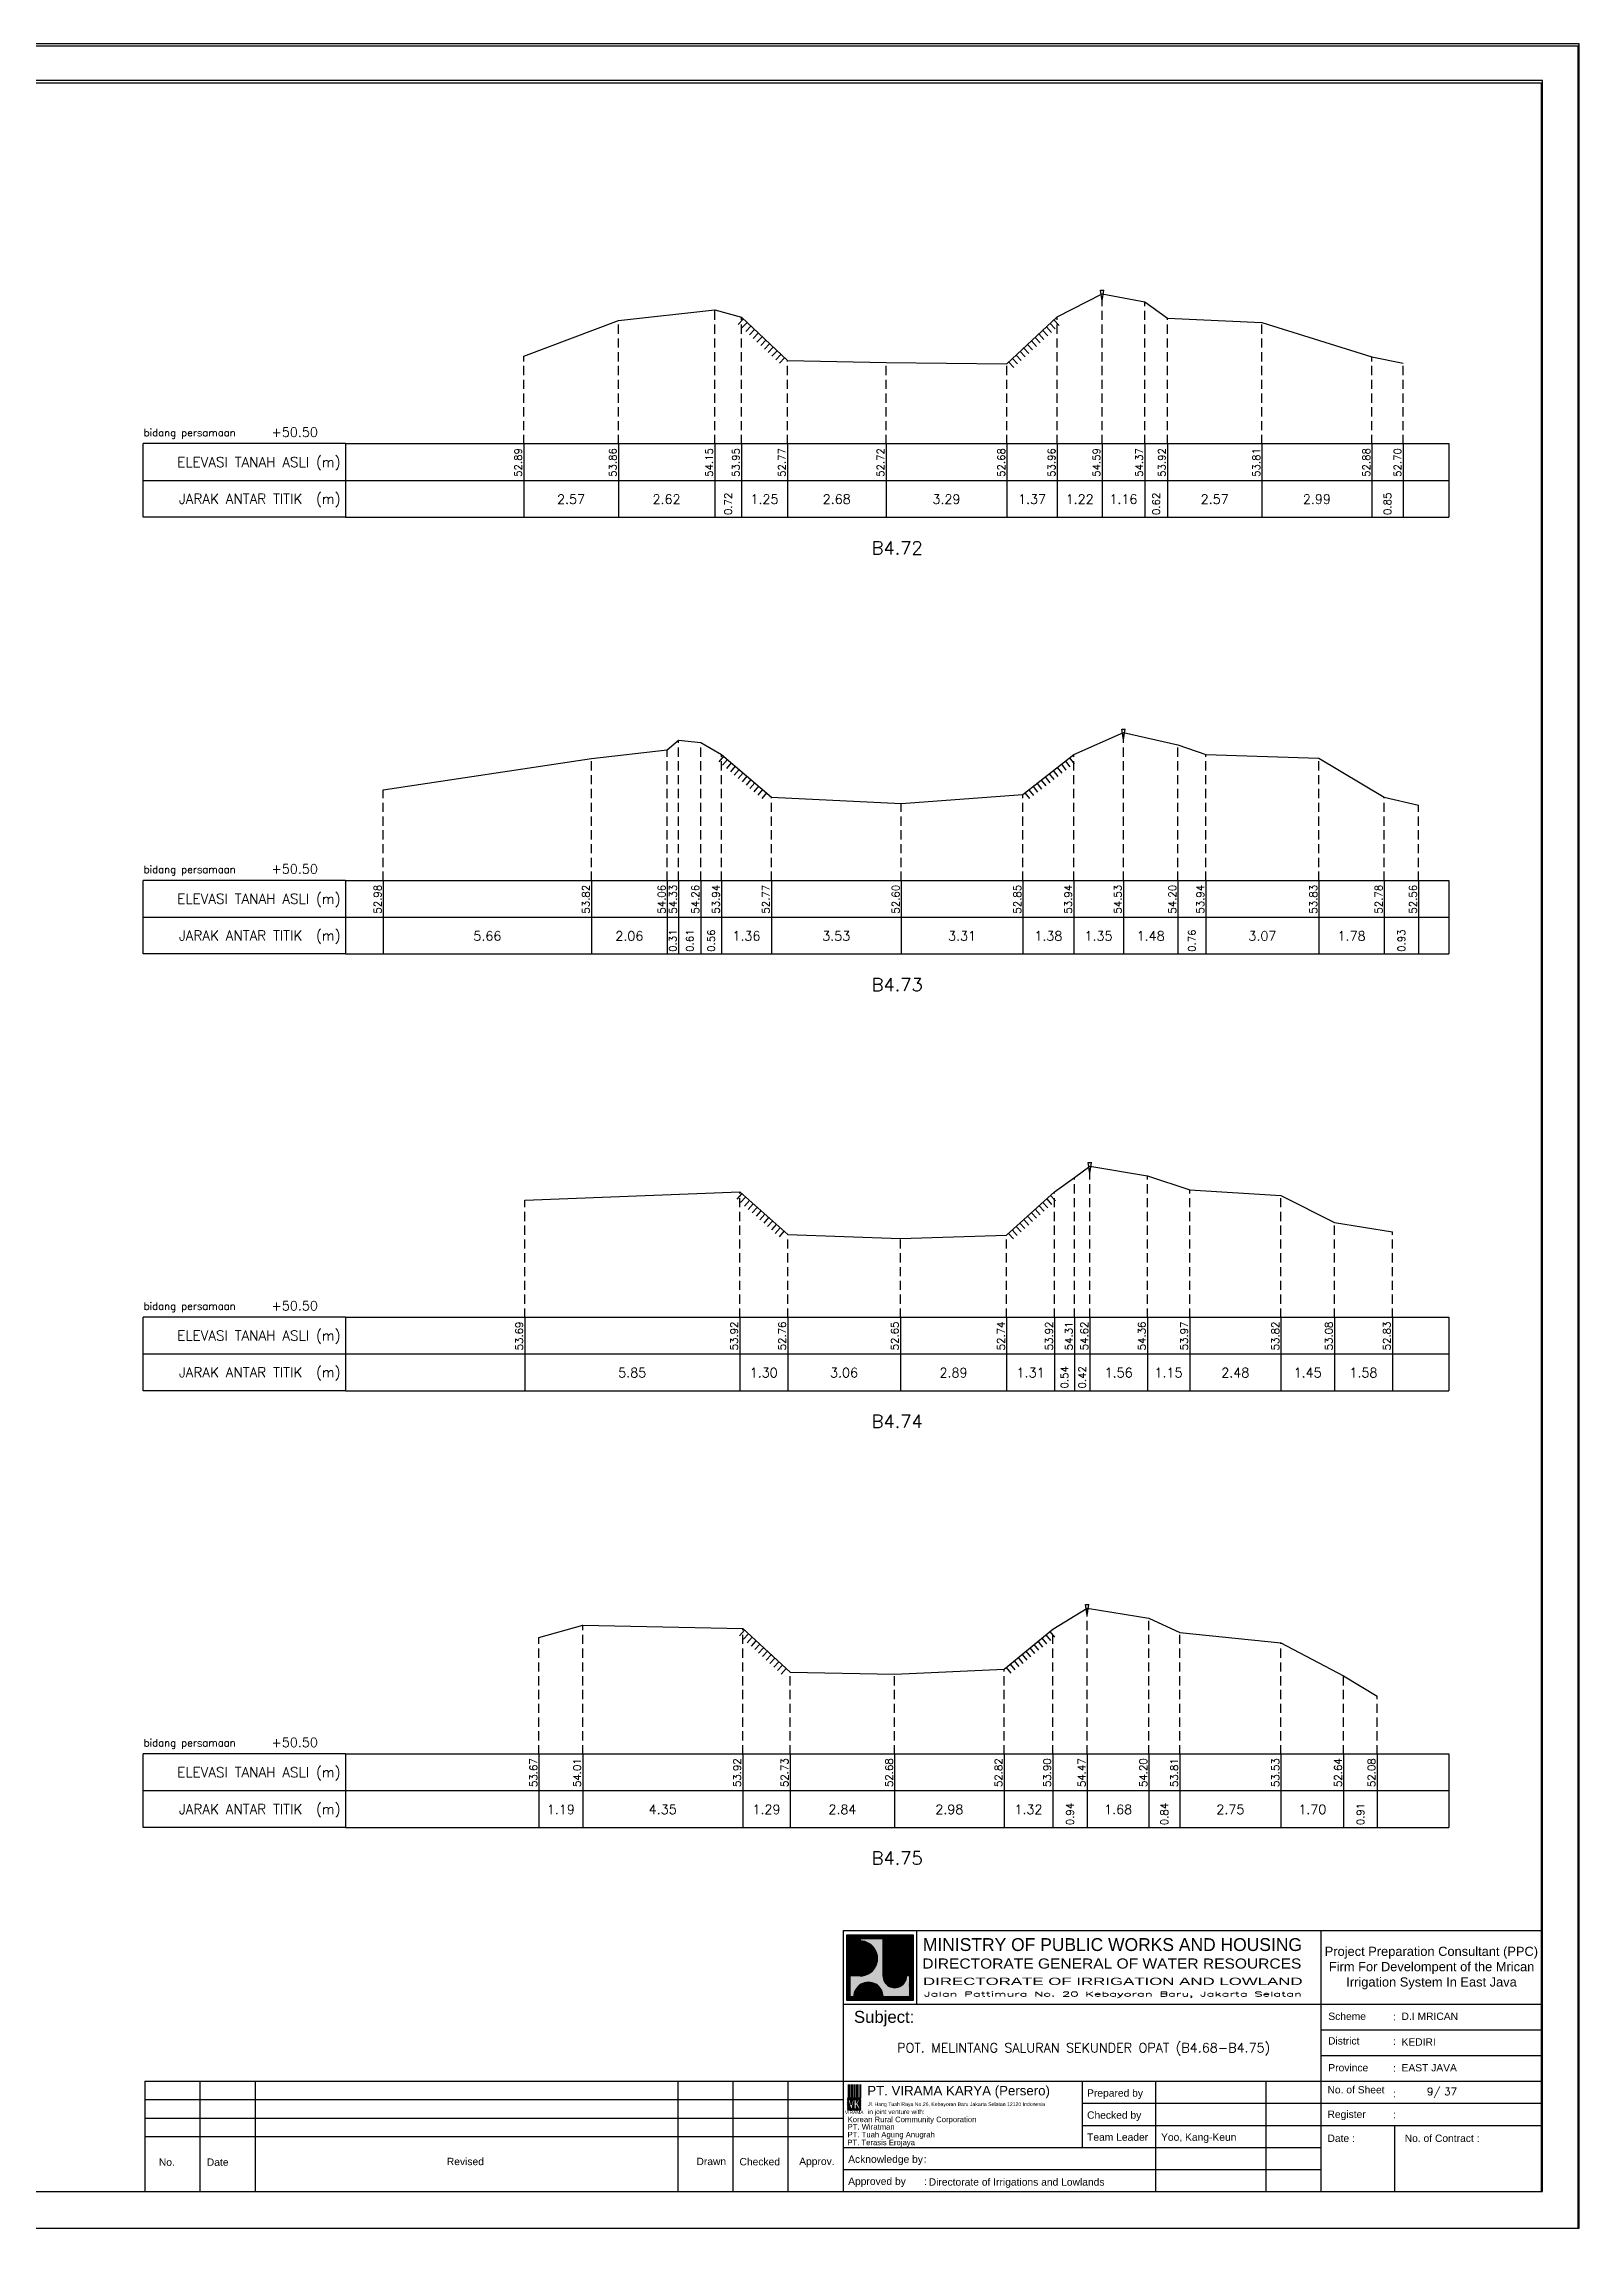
# Model space of a CAD drawing. Header units: inches. Extents: x -11 to 3175, y -842 to -783.
# Drawn here: x 725.3 to 767.1, y -842 to -782.6 of the extents above; entities that cross this region are included whole.
import ezdxf
from ezdxf.enums import TextEntityAlignment as Align

# ---------------------------------------------------------------- set-up
doc = ezdxf.new("R2010")
doc.units = ezdxf.units.IN
doc.header["$MEASUREMENT"] = 0
doc.linetypes.add('DASHED2', pattern=[0.375, 0.25, -0.125])
doc.layers.add('KOP', color=7, linetype='Continuous')
doc.layers.add('pelengkap', color=7, linetype='Continuous')
doc.styles.add('ARIAL', font='arial.ttf')
doc.styles.add('battang01', font='arial.ttf')
doc.styles.add('L100', font='simplex.shx', dxfattribs={"height": 0.254})
doc.styles.add('L140', font='simplex.shx', dxfattribs={"height": 0.356})
doc.styles.add('L80', font='simplex.shx', dxfattribs={"height": 0.203})
doc.styles.add('ROMANS-N', font='ROMANS.SHX', dxfattribs={"width": 0.8})
doc.styles.add('SONDU', font='arial.ttf')
doc.styles.get("Standard").update_dxf_attribs({"font": 'simplex.shx'})
doc.styles.add('STYLE1', font='arial.ttf', dxfattribs={"height": 0.2})
pattern_1 = [(45, (0, 0), (-0.08838834764831843, 0.08838834764831845), [])]

# ---------------------------------------------------------------- blocks, each defined once
blk = doc.blocks.new('kop')
at = {"layer": 'KOP'}
h = blk.add_hatch(color=3, dxfattribs=at)
h.paths.add_polyline_path([(609.8653532927285, 69.7965174242664), (591.8076082223538, 69.7965174242664), (591.8076082223538, 51.90947071793616), (609.8653532927285, 51.90947071793616)])
h.paths.add_polyline_path([(592.1020534932645, 52.24844148547069), (592.1020534932645, 69.50460869670152), (609.5341911203627, 69.50460869670152), (609.5341911203627, 52.24844148547069)], flags=16)
edge = h.paths.add_edge_path(flags=0)
edge.add_line((608.873529834174, 52.90910277674104), (601.6712012034158, 52.90910277674104))
edge.add_ellipse((597.6820295724688, 52.91975268540099), major_axis=(2.820780363398898, 2.820780363398898), ratio=0.9999999999999934, start_angle=314.8470375744171, end_angle=495.1529624255826)
edge.add_line((593.6928579415221, 52.90910277674104), (592.7627147794652, 52.90910277674104))
edge.add_line((592.7627147794651, 52.90910277674104), (592.7627147794651, 58.62619728620361))
edge.add_line((592.7627147794651, 58.62619728620368), (595.428986556629, 58.62619728620368))
edge.add_ellipse((595.4289865566291, 63.36824099147847), major_axis=(-3.353131261170752, 3.353131261170752), ratio=0.9999999999999983, start_angle=134.9999999999999, end_angle=314.9999999999999)
edge.add_line((595.4289865566291, 68.11028469675327), (595.4289865566291, 68.84394741944757))
edge.add_line((595.4289865566291, 68.84394741944752), (601.6547436091821, 68.84394741944752))
edge.add_line((601.6547436091821, 68.84394741944752), (601.6547436091821, 58.59413430307072))
edge.add_ellipse((604.8563547331537, 58.62619728605213), major_axis=(2.263994459030571, 2.263994459030571), ratio=0.9999999999991376, start_angle=135.5737774266452, end_angle=315.0000000026869)
edge.add_line((608.0581264027169, 58.62619728620368), (608.873529834174, 58.62619728620368))
edge.add_line((608.873529834174, 58.62619728620368), (608.873529834174, 52.9091027767411))
h = blk.add_hatch(dxfattribs=at)
h.set_pattern_fill('ANSI31', color=21)
h.set_pattern_definition(pattern_1)
h.paths.add_polyline_path([(609.5341911203627, 69.50460869670152), (592.1020534932645, 69.50460869670152), (592.1020534932645, 52.24844148547069), (609.5341911203627, 52.24844148547069)])
edge = h.paths.add_edge_path(flags=16)
edge.add_line((608.0581264038578, 58.62619728331649), (608.873529834174, 58.62619728331649))
edge.add_line((608.873529834174, 58.62619728331649), (608.873529834174, 52.90910277674104))
edge.add_line((608.873529834174, 52.90910277674104), (601.6712012043477, 52.90910277674104))
edge.add_ellipse((597.6820295732255, 52.91975268530538), major_axis=(-2.820780363950464, 2.820780363950464), ratio=0.9999999999999999, start_angle=224.8470375717975, end_angle=405.1529624282025)
edge.add_line((593.6928579421033, 52.90910277674104), (592.7627147794651, 52.90910277674104))
edge.add_line((592.7627147794651, 52.90910277674104), (592.7627147794651, 58.62619728331649))
edge.add_line((592.7627147794651, 58.62619728331649), (595.4289865705781, 58.62619728331649))
edge.add_ellipse((595.4289865571182, 63.3682409894528), major_axis=(-3.353131262124677, 3.353131262124677), ratio=0.9999999999999912, start_angle=134.9999999999997, end_angle=314.9999999999998)
edge.add_line((595.4289865571182, 68.11028469676671), (595.4289865571182, 68.84394741944752))
edge.add_line((595.4289865571182, 68.84394741944752), (601.6547436095548, 68.84394741944752))
edge.add_line((601.6547436095548, 68.84394741944752), (601.6547436095548, 58.5941344047481))
edge.add_ellipse((604.8563547345466, 58.62619728331649), major_axis=(-2.263994459341034, 2.263994459341035), ratio=0.999999999999965, start_angle=45.57377555810933, end_angle=225.000000000001)
h = blk.add_hatch(color=3, dxfattribs=at)
edge = h.paths.add_edge_path()
edge.add_line((601.6547436091821, 68.84394741944752), (595.4289865566291, 68.84394741944752))
edge.add_line((595.4289865566291, 68.84394741944752), (595.4289865566291, 68.11028469675321))
edge.add_ellipse((595.4289865566291, 63.36824099147847), major_axis=(-3.353131261170759, 3.353131261170758), ratio=0.9999999999999979, start_angle=134.9999999999999, end_angle=314.99999999999994, ccw=False)
edge.add_line((595.4289865566291, 58.62619728620368), (592.7627147794652, 58.62619728620368))
edge.add_line((592.7627147794651, 58.62619728620368), (592.7627147794651, 52.9091027767411))
edge.add_line((592.7627147794651, 52.90910277674104), (593.692857941522, 52.90910277674104))
edge.add_ellipse((597.6820295724688, 52.91975268540099), major_axis=(-2.820780363398898, 2.820780363398898), ratio=0.9999999999999934, start_angle=-135.1529624255826, end_angle=45.15296242558293, ccw=False)
edge.add_line((601.6712012034156, 52.90910277674104), (608.8735298341738, 52.90910277674104))
edge.add_line((608.873529834174, 52.90910277674104), (608.873529834174, 58.62619728620361))
edge.add_line((608.873529834174, 58.62619728620368), (608.0581264027169, 58.62619728620368))
edge.add_ellipse((604.856354733136, 58.62619728987087), major_axis=(2.263994459042317, 2.263994459042318), ratio=0.9999999999997576, start_angle=134.426222510409, end_angle=314.999999934367, ccw=False)
edge.add_line((601.6547436091821, 58.65826027636805), (601.6547436091821, 68.8439474194476))
h = blk.add_hatch(dxfattribs=at)
h.set_pattern_fill('ANSI31', color=41)
h.set_pattern_definition(pattern_1)
h.paths.add_polyline_path([(595.5939701222399, 25.44229578518152), (591.9923714647559, 25.44229578518152), (591.9923714647559, 22.12011222587194), (595.5939701222399, 22.12011222587194)])
h.paths.add_polyline_path([(594.8290399212113, 23.80107538915849), (595.486404190889, 22.50553331270966), (594.9518442189607, 22.50553331270966), (594.3704352444638, 23.59173922572727), (594.3704352444638, 22.50553331270966), (593.8526512319377, 22.50553331270966), (593.8526512319377, 24.7253559070662), (593.2416323709347, 22.50553331270966), (592.8436656118323, 22.50553331270966), (592.1206616099082, 25.0450254569166), (592.6728596590955, 25.0450254569166), (593.0257276515837, 23.53939475651638), (593.4088768836065, 25.0450254569166), (594.3704352444638, 25.0450254569166), (594.3704352444638, 23.99209855350495), (594.8904903176194, 25.0450254569166), (595.4627761213299, 25.0450254569166)], flags=16)
at = {"color": 2}
blk.add_lwpolyline([(-49.29008735655361, -9.987386569675465), (790.6905617838997, -9.987386569675465), (790.6905617838997, 583.2926438577114), (-49.29008735655361, 583.2926438577114)], close=True, dxfattribs=at)
at = {"color": 6}
blk.add_lwpolyline([(0.6493091440684111, 0.0004927304488262507), (780.7026824837753, 0.0004927304488262507), (780.7026824837753, 573.3047645575871), (0.6493091440684111, 573.3047645575871)], close=True, dxfattribs=at)
at = {"layer": 'KOP', "color": 5}
for p, q in [((590.8030303217506, 70.96299432783698), (590.8030303217506, 29.98464833497903)), ((590.8030303217506, 70.96299432783698), (780.7026824837753, 70.96299432783698)), ((400.9033781597261, 29.98464833497903), (400.9033781597261, 0.0004927304488262507)), ((400.9033781597261, 29.98464833497903), (590.8030303217506, 29.98464833497903)), ((590.8030303217506, 29.98464833497903), (590.8030303217506, 0.0004927304488262507))]:
    blk.add_line(p, q, dxfattribs=at)
at = {"layer": 'KOP', "color": 3}
for p, q in [((591.8076082223538, 69.7965174242664), (609.8653532927285, 69.7965174242664)), ((591.8076082223538, 51.90947071793616), (591.8076082223538, 69.7965174242664)), ((592.1020534932645, 69.50460869670152), (609.5341911203627, 69.50460869670152)), ((592.1020534932645, 52.24844148547069), (592.1020534932645, 69.50460869670152)), ((595.4289865571182, 68.84394741502373), (595.4289865571182, 68.1102846954029)), ((595.4289865566291, 68.84394741944752), (601.6547436091821, 68.84394741944752)), ((601.6547436095548, 58.59413430414176), (601.6547436095548, 68.84394741502373)), ((609.5341911203627, 69.50460869670152), (609.5341911203627, 52.24844148547069)), ((609.8653532927285, 69.7965174242664), (609.8653532927285, 51.90947071793616)), ((592.7627147794651, 52.90910277674104), (592.7627147794651, 58.62619728620368)), ((595.4289865571182, 58.62619728331649), (592.7627147799426, 58.62619728331649)), ((608.8735298352565, 58.62619728331649), (608.0581264038578, 58.62619728331649)), ((608.873529834174, 58.62619728620368), (608.873529834174, 52.90910277674104)), ((609.8653532927285, 51.90947071793616), (591.8076082223538, 51.90947071793616)), ((609.5341911203627, 52.24844148547069), (592.1020534932645, 52.24844148547069)), ((593.6928579415221, 52.90910277674104), (592.7627147794651, 52.90910277674104)), ((608.873529834174, 52.90910277674104), (601.6712012034156, 52.90910277674104)), ((720.7343712747147, 43.97725428375983), (780.7026824837753, 43.97725428375983)), ((720.7343712747147, 36.98095130936949), (780.7026824837753, 36.98095130936949)), ((415.895455961991, 29.98464833497903), (415.895455961991, 0.0004927304488262507)), ((430.8875337642562, 29.98464833497903), (430.8875337642562, 0.0004927304488262507)), ((545.8267969149554, 29.98464833497903), (545.8267969149554, 0.0004927304488262507)), ((560.8188747172203, 29.98464833497903), (560.8188747172203, 0.0004927304488262507)), ((575.8109525194855, 29.98464833497903), (575.8109525194855, 0.0004927304488262507)), ((655.7687007982327, 29.98464833497903), (655.7687007982327, 11.99415497226093)), ((675.7581378679197, 29.98464833497903), (675.7581378679197, 0.0004927304488262507)), ((705.7422934724498, 29.98464833497903), (705.7422934724498, 0.0004927304488262507)), ((400.9033781597261, 24.98728906755738), (590.8030303217506, 24.98728906755738)), ((655.7687007982327, 23.98781721407303), (720.7343712747147, 23.98781721407303)), ((720.7343712747147, 23.98781721407303), (780.7026824837753, 23.98781721407303)), ((400.9033781597261, 19.98992980013563), (590.8030303217506, 19.98992980013563)), ((655.7687007982327, 17.99098609316704), (720.7343712747147, 17.99098609316704)), ((720.7343712747147, 17.99098609316704), (780.7026824837753, 17.99098609316704)), ((740.7238083444017, 17.99098609316704), (740.7238083444017, 0.0004927304488262507)), ((400.9033781597261, 14.99257053271398), (590.8030303217506, 14.99257053271398)), ((590.8030303217506, 5.997323851354935), (720.7343712747147, 5.997323851354935))]:
    blk.add_line(p, q, dxfattribs=at)
at = {"layer": 'KOP', "color": 4}
for p, q in [((610.7924673914374, 70.96299432783698), (610.7924673914374, 50.97355725815018)), ((720.7343712747147, 70.96299432783698), (720.7343712747147, 0.0004927304488262507)), ((590.8030303217506, 50.97355725815018), (720.7343712747147, 50.97355725815018)), ((720.7343712747147, 50.97355725815018), (780.7026824837753, 50.97355725815018)), ((590.8030303217506, 29.98464833497903), (720.7343712747147, 29.98464833497903)), ((720.7343712747147, 29.98464833497903), (780.7026824837753, 29.98464833497903)), ((590.8030303217506, 11.99415497226093), (720.7343712747147, 11.99415497226093))]:
    blk.add_line(p, q, dxfattribs=at)
at = {"layer": 'KOP', "color": 41}
blk.add_line((595.5939701222399, 22.12011222587194), (591.9923714647559, 22.12011222587194), dxfattribs=at)
for points in [[(591.9923714647559, 25.44229578518152), (595.5939701222399, 25.44229578518152)], [(592.1206616099082, 25.0450254569166), (592.6728596590955, 25.0450254569166)], [(592.1206616099082, 25.0450254569166), (592.8436656118323, 22.50553331270964)], [(592.2042302093139, 25.44229578518152), (592.4160889538717, 25.44229578518152)], [(592.6279476984296, 25.44229578518152), (592.8398064429874, 25.44229578518152)], [(592.6728596590955, 25.04502545691657), (593.0257276515837, 23.53939475651638), (593.4088768836065, 25.04502545691663)], [(593.0516651875452, 25.44229578518152), (593.2635239321031, 25.44229578518152)], [(593.2416323709347, 22.50553331270964), (593.8526512319377, 24.7253559070662)], [(593.4088768836065, 25.0450254569166), (594.3704352444638, 25.0450254569166)], [(593.475382676661, 25.44229578518152), (593.6872414212188, 25.44229578518152)], [(593.8526512319377, 22.50553331270966), (593.8526512319377, 24.7253559070662)], [(593.8991001657766, 25.44229578518152), (594.1109589103345, 25.44229578518152)], [(594.3228176548924, 25.44229578518152), (594.5346763994503, 25.44229578518152)], [(594.3704352444638, 25.0450254569166), (594.3704352444638, 23.99209855350495)], [(594.3704352444638, 23.99209855350495), (594.8904903176194, 25.04502545691664)], [(594.7465351440081, 25.44229578518152), (594.958393888566, 25.44229578518152)], [(594.8290399212113, 23.80107538915849), (595.4627761213299, 25.04502545691658)], [(594.8290399212113, 23.80107538915849), (595.486404190889, 22.50553331270966)], [(594.8904903176194, 25.0450254569166), (595.4627761213299, 25.0450254569166)], [(595.1702526331238, 25.44229578518152), (595.3821113776818, 25.44229578518152)], [(592.8436656118323, 22.50553331270966), (593.2416323709347, 22.50553331270966)], [(593.8526512319377, 22.50553331270966), (594.3704352444638, 22.50553331270966)], [(594.9518442189607, 22.50553331270961), (594.3704352444638, 23.59173922572727)], [(594.3704352444638, 23.59173922572727), (594.3704352444638, 22.50553331270966)], [(594.9518442189607, 22.50553331270966), (595.486404190889, 22.50553331270966)]]:
    blk.add_lwpolyline(points, dxfattribs=at)
at = {"layer": 'KOP', "color": 42}
for points in [[(592.1962927759001, 29.11418325926331), (592.1962927759001, 25.44229578518152)], [(592.5354066955362, 29.11418325926331), (592.5354066955362, 25.44229578518152)], [(592.9591241846518, 29.11418325926331), (592.9591241846518, 25.44229578518152)], [(593.3828416737675, 29.11418325926331), (593.3828416737675, 25.44229578518152)], [(593.8065591628832, 29.11418325926331), (593.8065591628832, 25.44229578518152)], [(594.2302766519989, 29.11418325926331), (594.2302766519989, 25.44229578518152)], [(594.6539941411147, 29.11418325926331), (594.6539941411147, 25.44229578518152)], [(595.0777116302304, 29.11418325926331), (595.0777116302304, 25.44229578518152)], [(595.5014291193462, 29.11418325926331), (595.5014291193462, 25.44229578518152)]]:
    blk.add_lwpolyline(points, dxfattribs=at)
at = {"layer": 'KOP', "color": 3}
for centre, major_axis, ratio, start_param, end_param in [((595.4289865571182, 63.3682409894528), (-3.353131262124677, 3.353131262124677), 0.9999999999999912, 2.35619449019234, 5.497787143782134), ((597.6820295732255, 52.91975268530538), (-2.820780363950464, 2.820780363950464), 0.9999999999999998, 3.924321118983262, 7.071253168581014), ((604.8563547345466, 58.62619728331649), (-2.263994459341034, 2.263994459341035), 0.9999999999999651, 0.7853981633974656, 3.926990816987259)]:
    blk.add_ellipse(centre, major_axis=major_axis, ratio=ratio, start_param=start_param, end_param=end_param, dxfattribs=at)
at = {"layer": 'KOP', "color": 5, "style": 'SONDU'}
for s, height, width, p, p2 in [('MINISTRY OF PUBLIC WORKS AND HOUSING', 3.49815148719519, 0.9710490151369037, (612.4932982688147, 65.39724920043633), (715.583635835389, 65.39724920043633)), ('DIRECTORATE GENERAL OF WATER RESOURCES', 2.748547597081934, 1.100714376561997, (612.3259886324004, 60.61804978528377), (715.4154333181652, 60.61804978528377)), ('DIRECTORATE OF IRRIGATION AND LOWLAND', 1.99894370696868, 1.63875262601232, (612.5247331509995, 56.15346481889102), (715.7518429621628, 56.15346481889102))]:
    blk.add_text(s, height=height, dxfattribs=dict(at, width=width)).set_placement(p, p2, align=Align.FIT)
at = {"layer": 'KOP', "color": 3, "style": 'ROMANS-N', "width": 1.832260783358812}
blk.add_text('Jalan Pattimura No. 20 Kebayoran Baru, Jakarta Selatan', height=1.249339816855425, dxfattribs=at).set_placement((612.7914110984061, 53.0739527913797), (715.583635835389, 53.0739527913797), align=Align.FIT)
at = {"layer": 'KOP', "color": 5, "style": 'ARIAL'}
blk.add_text('Subject:', height=3.252150442789123, dxfattribs=at).set_placement((593.7538629287924, 45.86653647040268))
at = {"layer": 'KOP', "color": 3}
for s, height, style, p in [('Scheme', 1.99894370696868, 'battang01', (722.7467307064071, 46.65722556886666)), (':', 1.99894370696868, 'battang01', (740.368327375754, 46.56012324452533)), ('D.I MRICAN', 1.99894370696868, 'battang01', (742.6585068305885, 46.65722556886666)), ('District', 1.99894370696868, 'battang01', (722.6754973804648, 39.96707763894264)), ('KEDIRI', 1.99894370696868, 'battang01', (742.6585068305885, 39.66092259447632)), (':', 1.99894370696868, 'battang01', (740.382074427338, 39.86997531646293)), ('Province', 1.99894370696868, 'battang01', (722.7467307064071, 32.66461962008597)), (':', 1.99894370696868, 'battang01', (740.368327375754, 32.56751729574452)), ('EAST JAVA', 1.99894370696868, 'battang01', (742.6585068305885, 32.66461962008597)), ('Prepared by', 1.99894370696868, 'battang01', (657.1430811109453, 25.78808395849862)), ('No. of Sheet ', 1.99894370696868, 'battang01', (722.520620818671, 26.67669459981798)), (':', 1.99894370696868, 'battang01', (740.3764858407951, 25.61838168175072)), ('in joint venture with:', 1.249339816855425, 'SONDU', (597.5578460284455, 21.07202452231022)), ('Checked by', 1.99894370696868, 'battang01', (657.1430811109453, 19.79125283759251)), ('Register', 1.99894370696868, 'battang01', (722.520620818671, 20.01807698302375)), (':', 1.99894370696868, 'battang01', (740.3598310849088, 19.92097465868241)), ('Team Leader', 1.99894370696868, 'battang01', (657.1430811109453, 13.79442171668651)), ('Yoo, Kang-Keun', 1.99894370696868, 'battang01', (677.261691985017, 13.79442171668651)), ('Date :', 1.99894370696868, 'battang01', (722.520620818671, 13.48542904786333)), ('No. of Contract :', 1.99894370696868, 'battang01', (743.5203251274443, 13.48542904786333)), ('No.', 2, 'STYLE1', (404.7326663119579, 6.989602865739329)), ('Date', 2, 'STYLE1', (417.7761580577991, 6.989602865739329)), ('Revised', 2, 'STYLE1', (483.0371936477145, 7.169341252978228)), ('Drawn', 2, 'STYLE1', (550.9231662973559, 7.182965166626985)), ('Checked', 2, 'STYLE1', (562.6224972631348, 7.108401592637279)), ('Approv.', 2, 'STYLE1', (578.86250988613, 7.205550314016108)), ('Acknowledge by', 1.99894370696868, 'battang01', (592.1774106344633, 7.797590595780406)), (':', 1.99894370696868, 'battang01', (612.7647815001492, 7.813086169812294)), ('Approved by', 1.99894370696868, 'battang01', (592.1774106344633, 1.800759474874411)), (':', 1.99894370696868, 'battang01', (612.8062382028575, 1.771932832116903)), ('Directorate of Irrigations and Lowlands', 1.99894370696868, 'battang01', (614.0846811434608, 1.594699671224788))]:
    blk.add_text(s, height=height, dxfattribs=dict(at, style=style)).set_placement(p)
at = {"layer": 'KOP', "color": 6, "style": 'SONDU'}
blk.add_text('PT. VIRAMA KARYA (Persero)', height=2.580944750812598, dxfattribs=at).set_placement((597.3630730504415, 26.14584984606049))
at = {"layer": 'KOP', "color": 42, "style": 'SONDU'}
blk.add_text('VIRAMA', height=0.9417941134961573, dxfattribs=at).set_placement((591.2959839900191, 21.03873930941651))
at = {"layer": 'KOP', "color": 4, "style": 'SONDU'}
for s, p in [('Korean Rural Community Corporation', (592.0172325651579, 18.85809622764893)), ('PT. Wiratman', (592.0172325651579, 16.86431729777243)), ('PT. Terasis Erojaya', (591.9444979581187, 12.58833032325808)), ('PT. Tuah Agung Anugrah', (591.9984246368545, 14.73155498450907))]:
    blk.add_text(s, height=1.49920778022651, dxfattribs=at).set_placement(p)
at = {"layer": 'KOP', "color": 3, "insert": (719.8583502723425, 60.76950394133539), "char_height": 2.49867963371085, "width": 61.43936713392102, "attachment_point": 4, "style": 'SONDU'}
blk.add_mtext('\\pi1.9124;Project Preparation Consultant (PPC)\\P\\pi3.0493;Firm For Develompent of the Mrican \\P\\pi7.7731;Irrigation System In East Java', dxfattribs=at)
at = {"layer": 'KOP', "color": 2, "insert": (597.5716775050441, 24.25098294227902), "char_height": 0.9994718534843399, "width": 48.71807324837515, "attachment_point": 1, "style": 'SONDU'}
blk.add_mtext('Jl. Hang Tuah Raya No.26, Kebayoran Baru Jakarta Selatan 12120 Indonesia', dxfattribs=at)
blk = doc.blocks.new('c100')
at = {"color": 2}
blk.add_lwpolyline([(-5, -1), (79.10000000000002, -1), (79.10000000000002, 58.4), (-5, 58.4)], close=True, dxfattribs=at)
at = {"color": 6}
blk.add_lwpolyline([(0, 0), (78.10000000000002, 0), (78.10000000000002, 57.4), (3.516176065587739e-15, 57.4)], close=True, dxfattribs=at)
blk = doc.blocks.new('das2')
at = {"color": 5, "linetype": 'Continuous'}
for q in [(0, 1), (17.75, 0.9999999999999973)]:
    blk.add_line((2.75, 1), q, dxfattribs=at)
at = {"color": 3, "linetype": 'Continuous'}
for p, q in [((2.75, 1), (2.75, 0)), ((17.75, 0.9999999999999973), (17.75, -2.664535259100376e-15)), ((0, 0.5000000000000004), (17.75, 0.4999999999999973)), ((2.75, 0), (0, 0)), ((2.75, 0), (17.75, -2.664535259100376e-15))]:
    blk.add_line(p, q, dxfattribs=at)
blk.add_lwpolyline([(0, 0), (0, 1)], dxfattribs=at)
blk.add_text('bidang persamaan', height=0.1, dxfattribs=at).set_placement((0.005000000000000004, 1.100000000000001))
at = {"color": 5, "linetype": 'Continuous'}
for s, p in [('ELEVASI TANAH ASLI (m)', (2.683279515513197, 0.6825000000000001)), ('JARAK ANTAR TITIK  (m)', (2.683279515513197, 0.1825000000000001))]:
    blk.add_text(s, height=0.135, dxfattribs=at).set_placement(p, align=Align.RIGHT)
blk = doc.blocks.new('gbrpatok')
at = {"color": 2, "linetype": 'Continuous'}
for p, q in [((-0.0004517254713327645, 0.0009574234873781506), (0.0004517254713327645, 0.0009574234873781506)), ((0, -0.001962284437723838), (-0.0004517254713327645, 0.0009574234873781506)), ((0, -0.001962284437723838), (0.0004517254713327645, 0.0009574234873781506))]:
    blk.add_line(p, q, dxfattribs=at)

msp = doc.modelspace()

# ---------------------------------------------------------------- linework, layer by layer
at = {"color": 2, "linetype": 'Continuous', "lineweight": -3}
for p, q in [((752.9015041066198, -790.0311526033988), (754.1223005676197, -789.3971526033988)), ((754.1223005676197, -789.3971526033988), (755.2808449126197, -789.6171526033988)), ((740.9679269576197, -790.1301526033989), (743.5900574576198, -789.8331526033988)), ((743.5900574576198, -789.8331526033988), (744.3140420066197, -790.0391526033989)), ((755.2808449126197, -789.6171526033988), (755.9005795106198, -790.0651526033988)), ((738.3942064376197, -791.0951526033988), (740.9679269576197, -790.1301526033989)), ((744.3140420066197, -790.0391526033989), (745.5662397916198, -791.2181526033988)), ((751.5329792276198, -791.3031526033989), (752.9015041066198, -790.0311526033988)), ((755.9005795106198, -790.0651526033988), (758.4675951496197, -790.1821526033989)), ((758.4675951496197, -790.1821526033989), (761.4592288756197, -791.1101526033989)), ((761.4592288756197, -791.1101526033989), (762.3091685896197, -791.2891526033989)), ((745.5662397916198, -791.2181526033988), (748.2465993326198, -791.2711526033988)), ((748.2465993326198, -791.2711526033988), (751.5329792276198, -791.3031526033989)), ((740.238116663401, -802.0384958684432), (742.297284423401, -801.8044958684432)), ((742.297284423401, -801.8044958684432), (742.606805733401, -801.5334958684432)), ((742.606805733401, -801.5334958684432), (743.212269813401, -801.6034958684431)), ((743.212269813401, -801.6034958684431), (743.773699673401, -801.9254958684431)), ((753.353238798401, -801.9274958684432), (754.701500643401, -801.3314958684432)), ((754.701500643401, -801.3314958684432), (756.185557582401, -801.6604958684431)), ((756.185557582401, -801.6604958684431), (756.9452056144011, -801.9224958684431)), ((734.574333873401, -802.8874958684431), (740.238116663401, -802.0384958684432)), ((743.773699673401, -801.9254958684431), (745.129913261401, -803.0884958684431)), ((751.969305554401, -803.0134958684431), (753.353238798401, -801.9274958684432)), ((756.9452056144011, -801.9224958684431), (760.019106964401, -802.0304958684432)), ((760.019106964401, -802.0304958684432), (761.794369879401, -803.0834958684432)), ((748.660994952401, -803.2614958684431), (751.969305554401, -803.0134958684431)), ((761.794369879401, -803.0834958684432), (762.728249486401, -803.3074958684432)), ((745.129913261401, -803.0884958684431), (748.660994952401, -803.2614958684431)), ((753.3720750314226, -813.4269558511705), (753.7903153934226, -813.1199558511706)), ((753.7903153934226, -813.1199558511706), (755.3533413044225, -813.3799558511706)), ((752.8315609934226, -813.8159558511705), (753.3720750314226, -813.4269558511705)), ((755.3533413044225, -813.3799558511706), (756.5055494534225, -813.7639558511706)), ((756.5055494534225, -813.7639558511706), (758.9853223234226, -813.9189558511706)), ((738.4229498134226, -814.0459558511706), (744.2687808534226, -813.8219558511706)), ((744.2687808534226, -813.8219558511706), (745.5734577824226, -814.9809558511706)), ((751.5257613534226, -814.9949558511706), (752.8315609934226, -813.8159558511705)), ((758.9853223234226, -813.9189558511706), (760.4402128364226, -814.6559558511706)), ((760.4402128364226, -814.6559558511706), (762.0186922684226, -814.9049558511706)), ((745.5734577824226, -814.9809558511706), (748.6370321684226, -815.0909558511706)), ((748.6370321684226, -815.0909558511706), (751.5257613534226, -814.9949558511706)), ((738.8094657483273, -825.9399139897815), (739.9998220683273, -825.6009139897816)), ((739.9998220683273, -825.6009139897816), (744.3502290863272, -825.6929139897816)), ((752.7803275453273, -825.7099139897815), (753.7196815783273, -825.1379139897815)), ((753.7196815783273, -825.1379139897815), (755.3952331293273, -825.4079139897816)), ((755.3952331293273, -825.4079139897816), (756.2346672643273, -825.7999139897815)), ((744.3502290863272, -825.6929139897816), (745.6411653153273, -826.8799139897816)), ((751.4580538453273, -826.7949139897815), (752.7803275453273, -825.7099139897815)), ((756.2346672643273, -825.7999139897815), (758.9867047413272, -826.0789139897815)), ((758.9867047413272, -826.0789139897815), (760.6912674813273, -826.9739139897815)), ((748.4815715183272, -826.9319139897816), (751.4580538453273, -826.7949139897815)), ((745.6411653153273, -826.8799139897816), (748.4815715183272, -826.9319139897816)), ((760.6912674813273, -826.9739139897815), (761.6028069733272, -827.5279139897816))]:
    msp.add_line(p, q, dxfattribs=at)
at = {"color": 1, "linetype": 'DASHED2', "lineweight": -3}
for p, q in [((754.1223005676197, -793.4871526033988), (754.1223005676197, -789.3971526033988)), ((743.5900574576198, -793.4871526033988), (743.5900574576198, -789.8331526033988)), ((755.2808449126197, -793.4871526033988), (755.2808449126197, -789.6171526033988)), ((740.9679269576197, -793.4871526033988), (740.9679269576197, -790.1301526033989)), ((744.3140420066197, -793.4871526033988), (744.3140420066197, -790.0391526033989)), ((752.9015041066198, -793.4871526033988), (752.9015041066198, -790.0311526033988)), ((755.9005795106198, -793.4871526033988), (755.9005795106198, -790.0651526033988)), ((758.4675951496197, -793.4871526033988), (758.4675951496197, -790.1821526033989)), ((738.3942064376197, -793.4871526033988), (738.3942064376197, -791.0951526033988)), ((761.4592288756197, -793.4871526033988), (761.4592288756197, -791.1101526033989)), ((745.5662397916198, -793.4871526033988), (745.5662397916198, -791.2181526033988)), ((748.2465993326198, -793.4871526033988), (748.2465993326198, -791.2711526033988)), ((751.5329792276198, -793.4871526033988), (751.5329792276198, -791.3031526033989)), ((762.3091685896197, -793.4871526033988), (762.3091685896197, -791.2891526033989)), ((742.297284423401, -805.3624958684431), (742.297284423401, -801.8044958684432)), ((742.606805733401, -805.3624958684431), (742.606805733401, -801.5334958684432)), ((743.212269813401, -805.3624958684431), (743.212269813401, -801.6034958684431)), ((754.701500643401, -805.3624958684431), (754.701500643401, -801.3314958684432)), ((756.185557582401, -805.3624958684431), (756.185557582401, -801.6604958684431)), ((740.238116663401, -805.3624958684431), (740.238116663401, -802.0384958684432)), ((743.773699673401, -805.3624958684431), (743.773699673401, -801.9254958684431)), ((753.353238798401, -805.3624958684431), (753.353238798401, -801.9274958684432)), ((756.9452056144011, -805.3624958684431), (756.9452056144011, -801.9224958684431)), ((760.019106964401, -805.3624958684431), (760.019106964401, -802.0304958684432)), ((734.574333873401, -805.3624958684431), (734.574333873401, -802.8874958684431)), ((751.969305554401, -805.3624958684431), (751.969305554401, -803.0134958684431)), ((761.794369879401, -805.3624958684431), (761.794369879401, -803.0834958684432)), ((745.129913261401, -805.3624958684431), (745.129913261401, -803.0884958684431)), ((748.660994952401, -805.3624958684431), (748.660994952401, -803.2614958684431)), ((762.728249486401, -805.3624958684431), (762.728249486401, -803.3074958684432)), ((753.7903153934226, -817.2369558511706), (753.7903153934226, -813.1199558511706)), ((753.3720750314226, -817.2369558511706), (753.3720750314226, -813.4269558511705)), ((755.3533413044225, -817.2369558511706), (755.3533413044225, -813.3799558511706)), ((756.5055494534225, -817.2369558511706), (756.5055494534225, -813.7639558511706)), ((738.4229498134226, -817.2369558511706), (738.4229498134226, -814.0459558511706)), ((744.2687808534226, -817.2369558511706), (744.2687808534226, -813.8219558511706)), ((752.8315609934226, -817.2369558511706), (752.8315609934226, -813.8159558511705)), ((758.9853223234226, -817.2369558511706), (758.9853223234226, -813.9189558511706)), ((760.4402128364226, -817.2369558511706), (760.4402128364226, -814.6559558511706)), ((762.0186922684226, -817.2369558511706), (762.0186922684226, -814.9049558511706)), ((745.5734577824226, -817.2369558511706), (745.5734577824226, -814.9809558511706)), ((748.6370321684226, -817.2369558511706), (748.6370321684226, -815.0909558511706)), ((751.5257613534226, -817.2369558511706), (751.5257613534226, -814.9949558511706)), ((739.9998220683273, -829.1119139897816), (739.9998220683273, -825.6009139897816)), ((753.7196815783273, -829.1119139897816), (753.7196815783273, -825.1379139897815)), ((755.3952331293273, -829.1119139897816), (755.3952331293273, -825.4079139897816)), ((738.8094657483273, -829.1119139897816), (738.8094657483273, -825.9399139897815)), ((744.3502290863272, -829.1119139897816), (744.3502290863272, -825.6929139897816)), ((752.7803275453273, -829.1119139897816), (752.7803275453273, -825.7099139897815)), ((756.2346672643273, -829.1119139897816), (756.2346672643273, -825.7999139897815)), ((758.9867047413272, -829.1119139897816), (758.9867047413272, -826.0789139897815)), ((751.4580538453273, -829.1119139897816), (751.4580538453273, -826.7949139897815)), ((745.6411653153273, -829.1119139897816), (745.6411653153273, -826.8799139897816)), ((748.4815715183272, -829.1119139897816), (748.4815715183272, -826.9319139897816)), ((760.6912674813273, -829.1119139897816), (760.6912674813273, -826.9739139897815)), ((761.6028069733272, -829.1119139897816), (761.6028069733272, -827.5279139897816))]:
    msp.add_line(p, q, dxfattribs=at)
at = {"color": 1, "linetype": 'Continuous', "lineweight": -3}
for p, q in [((738.3942064376197, -793.4871526033988), (738.3942064376197, -795.4871526033988)), ((740.9679269576197, -793.4871526033988), (740.9679269576197, -795.4871526033988)), ((743.5900574576198, -793.4871526033988), (743.5900574576198, -795.4871526033988)), ((744.3140420066197, -793.4871526033988), (744.3140420066197, -795.4871526033988)), ((745.5662397916198, -793.4871526033988), (745.5662397916198, -795.4871526033988)), ((748.2465993326198, -793.4871526033988), (748.2465993326198, -795.4871526033988)), ((751.5329792276198, -793.4871526033988), (751.5329792276198, -795.4871526033988)), ((752.9015041066198, -793.4871526033988), (752.9015041066198, -795.4871526033988)), ((754.1223005676197, -793.4871526033988), (754.1223005676197, -795.4871526033988)), ((755.2808449126197, -793.4871526033988), (755.2808449126197, -795.4871526033988)), ((755.9005795106198, -793.4871526033988), (755.9005795106198, -795.4871526033988)), ((758.4675951496197, -793.4871526033988), (758.4675951496197, -795.4871526033988)), ((761.4592288756197, -793.4871526033988), (761.4592288756197, -795.4871526033988)), ((762.3091685896197, -793.4871526033988), (762.3091685896197, -795.4871526033988)), ((734.574333873401, -805.3624958684431), (734.574333873401, -807.3624958684431)), ((740.238116663401, -805.3624958684431), (740.238116663401, -807.3624958684431)), ((742.297284423401, -805.3624958684431), (742.297284423401, -807.3624958684431)), ((742.606805733401, -805.3624958684431), (742.606805733401, -807.3624958684431)), ((743.212269813401, -805.3624958684431), (743.212269813401, -807.3624958684431)), ((743.773699673401, -805.3624958684431), (743.773699673401, -807.3624958684431)), ((745.129913261401, -805.3624958684431), (745.129913261401, -807.3624958684431)), ((748.660994952401, -805.3624958684431), (748.660994952401, -807.3624958684431)), ((751.969305554401, -805.3624958684431), (751.969305554401, -807.3624958684431)), ((753.353238798401, -805.3624958684431), (753.353238798401, -807.3624958684431)), ((754.701500643401, -805.3624958684431), (754.701500643401, -807.3624958684431)), ((756.185557582401, -805.3624958684431), (756.185557582401, -807.3624958684431)), ((756.9452056144011, -805.3624958684431), (756.9452056144011, -807.3624958684431)), ((760.019106964401, -805.3624958684431), (760.019106964401, -807.3624958684431)), ((761.794369879401, -805.3624958684431), (761.794369879401, -807.3624958684431)), ((762.728249486401, -805.3624958684431), (762.728249486401, -807.3624958684431)), ((738.4229498134226, -817.2369558511706), (738.4229498134226, -819.2369558511706)), ((744.2687808534226, -817.2369558511706), (744.2687808534226, -819.2369558511706)), ((745.5734577824226, -817.2369558511706), (745.5734577824226, -819.2369558511706)), ((748.6370321684226, -817.2369558511706), (748.6370321684226, -819.2369558511706)), ((751.5257613534226, -817.2369558511706), (751.5257613534226, -819.2369558511706)), ((752.8315609934226, -817.2369558511706), (752.8315609934226, -819.2369558511706)), ((753.3720750314226, -817.2369558511706), (753.3720750314226, -819.2369558511706)), ((753.7903153934226, -817.2369558511706), (753.7903153934226, -819.2369558511706)), ((755.3533413044225, -817.2369558511706), (755.3533413044225, -819.2369558511706)), ((756.5055494534225, -817.2369558511706), (756.5055494534225, -819.2369558511706)), ((758.9853223234226, -817.2369558511706), (758.9853223234226, -819.2369558511706)), ((760.4402128364226, -817.2369558511706), (760.4402128364226, -819.2369558511706)), ((762.0186922684226, -817.2369558511706), (762.0186922684226, -819.2369558511706)), ((738.8094657483273, -829.1119139897816), (738.8094657483273, -831.1119139897816)), ((739.9998220683273, -829.1119139897816), (739.9998220683273, -831.1119139897816)), ((744.3502290863272, -829.1119139897816), (744.3502290863272, -831.1119139897816)), ((745.6411653153273, -829.1119139897816), (745.6411653153273, -831.1119139897816)), ((748.4815715183272, -829.1119139897816), (748.4815715183272, -831.1119139897816)), ((751.4580538453273, -829.1119139897816), (751.4580538453273, -831.1119139897816)), ((752.7803275453273, -829.1119139897816), (752.7803275453273, -831.1119139897816)), ((753.7196815783273, -829.1119139897816), (753.7196815783273, -831.1119139897816)), ((755.3952331293273, -829.1119139897816), (755.3952331293273, -831.1119139897816)), ((756.2346672643273, -829.1119139897816), (756.2346672643273, -831.1119139897816)), ((758.9867047413272, -829.1119139897816), (758.9867047413272, -831.1119139897816)), ((760.6912674813273, -829.1119139897816), (760.6912674813273, -831.1119139897816)), ((761.6028069733272, -829.1119139897816), (761.6028069733272, -831.1119139897816))]:
    msp.add_line(p, q, dxfattribs=at)
at = {"layer": 'pelengkap', "color": 1, "linetype": 'Continuous', "lineweight": -3}
for p, q in [((744.3650066428308, -790.0871380788666), (744.2279052843516, -790.232751325184)), ((744.4669359152531, -790.183109029802), (744.3298345567738, -790.3287222761195)), ((744.5688651876753, -790.2790799807375), (744.431763829196, -790.424693227055)), ((744.6707944600976, -790.375050931673), (744.5336931016183, -790.5206641779904)), ((744.7727237325198, -790.4710218826084), (744.6356223740405, -790.6166351289259)), ((744.874653004942, -790.5669928335438), (744.7375516464627, -790.7126060798613)), ((752.3020685006345, -790.5883087812025), (752.438229228672, -790.7348019760626)), ((752.4046137370365, -790.4929962715763), (752.5407744650739, -790.6394894664364)), ((752.5071589734384, -790.3976837619501), (752.6433197014759, -790.5441769568102)), ((752.6097042098404, -790.302371252324), (752.7458649378779, -790.4488644471841)), ((752.7122494462424, -790.2070587426978), (752.8484101742798, -790.3535519375579)), ((752.8147946826443, -790.1117462330716), (752.9509554106818, -790.2582394279317)), ((744.9765822773643, -790.6629637844793), (744.839480918885, -790.8085770307968)), ((745.0785115497865, -790.7589347354148), (744.9414101913072, -790.9045479817322)), ((745.1804408222088, -790.8549056863502), (745.0433394637295, -791.0005189326677)), ((745.282370094631, -790.9508766372857), (745.1452687361517, -791.0964898836031)), ((745.3842993670532, -791.0468475882211), (745.247198008574, -791.1924608345386)), ((745.4862286394755, -791.1428185391566), (745.3491272809962, -791.288431785474)), ((751.6867970822227, -791.1601838389596), (751.8229578102602, -791.3066770338197)), ((751.7893423186247, -791.0648713293334), (751.9255030466621, -791.2113645241935)), ((751.8918875550266, -790.9695588197072), (752.0280482830641, -791.1160520145673)), ((751.9944327914286, -790.874246310081), (752.1305935194661, -791.0207395049412)), ((752.0969780278306, -790.7789338004549), (752.233138755868, -790.925426995315)), ((752.1995232642325, -790.6836212908287), (752.33568399227, -790.8301144856888)), ((751.5842518458207, -791.2554963485858), (751.7204125738582, -791.4019895434459)), ((743.8268373499934, -801.9710632616795), (743.6966447978893, -802.1228851948007)), ((743.9331127031783, -802.0621980481524), (743.8029201510742, -802.2140199812735)), ((744.0393880563631, -802.1533328346252), (743.9091955042591, -802.3051547677463)), ((744.145663409548, -802.244467621098), (744.0154708574439, -802.3962895542192)), ((744.2519387627328, -802.3356024075708), (744.1217462106288, -802.487424340692)), ((744.3582141159177, -802.4267371940437), (744.2280215638136, -802.5785591271648)), ((752.6852009290872, -802.4517184992816), (752.8086684827491, -802.6090581420699)), ((752.7953386790389, -802.3652912117183), (752.9188062327008, -802.5226308545066)), ((752.9054764289906, -802.278863924155), (753.0289439826525, -802.4362035669433)), ((753.0156141789423, -802.1924366365917), (753.1390817326043, -802.34977627938)), ((753.125751928894, -802.1060093490283), (753.249219482556, -802.2633489918167)), ((753.2358896788458, -802.019582061465), (753.3593572325077, -802.1769217042533)), ((744.4644894691025, -802.5178719805165), (744.3342969169985, -802.6696939136376)), ((744.5707648222874, -802.6090067669893), (744.4405722701833, -802.7608287001104)), ((744.6770401754723, -802.7001415534621), (744.5468476233682, -802.8519634865833)), ((744.7833155286571, -802.7912763399349), (744.653122976553, -802.9430982730561)), ((744.889590881842, -802.8824111264078), (744.7593983297379, -803.0342330595289)), ((744.9958662350268, -802.9735459128806), (744.8656736829228, -803.1253678460017)), ((752.0243744293768, -802.9702822246614), (752.1478419830388, -803.1276218674498)), ((752.1345121793286, -802.8838549370981), (752.2579797329905, -803.0411945798865)), ((752.2446499292803, -802.7974276495348), (752.3681174829422, -802.9547672923231)), ((752.354787679232, -802.7110003619715), (752.478255232894, -802.8683400047598)), ((752.4649254291837, -802.6245730744082), (752.5883929828457, -802.7819127171965)), ((752.5750631791354, -802.5381457868449), (752.6985307327974, -802.6954854296332)), ((744.3211137010342, -813.8684453452619), (744.188286575059, -814.0179677670092)), ((744.4257793962572, -813.9614243334444), (744.2929522702821, -814.1109467551917)), ((744.5304450914803, -814.0544033216269), (744.3976179655051, -814.2039257433742)), ((744.6351107867033, -814.1473823098094), (744.5022836607282, -814.2969047315567)), ((744.7397764819264, -814.2403612979919), (744.6069493559512, -814.3898837197391)), ((744.8444421771494, -814.3333402861743), (744.7116150511742, -814.4828627079216)), ((752.3050973451211, -814.2912972606284), (752.4391275528434, -814.4397422114281)), ((752.4090088106809, -814.1974761152228), (752.5430390184032, -814.3459210660225)), ((752.5129202762407, -814.1036549698172), (752.646950483963, -814.2520999206168)), ((752.6168317418005, -814.0098338244115), (752.7508619495228, -814.1582787752112)), ((752.7207432073603, -813.9160126790059), (752.8547734150826, -814.0644576298056)), ((744.9491078723725, -814.4263192743568), (744.8162807463973, -814.5758416961041)), ((745.0537735675955, -814.5192982625393), (744.9209464416203, -814.6688206842866)), ((745.1584392628185, -814.6122772507218), (745.0256121368434, -814.7617996724691)), ((745.2631049580416, -814.7052562389043), (745.1302778320664, -814.8547786606516)), ((745.3677706532646, -814.7982352270868), (745.2349435272895, -814.9477576488341)), ((745.4724363484877, -814.8912142152693), (745.3396092225125, -815.0407366370166)), ((751.5777170862025, -814.9480452784678), (751.7117472939248, -815.0964902292675)), ((751.6816285517623, -814.8542241330622), (751.8156587594846, -815.0026690838619)), ((751.7855400173221, -814.7604029876566), (751.9195702250444, -814.9088479384562)), ((751.8894514828819, -814.6665818422509), (752.0234816906042, -814.8150267930506)), ((751.9933629484417, -814.5727606968453), (752.127393156164, -814.721205647645)), ((752.0972744140015, -814.4789395514397), (752.2313046217238, -814.6273845022394)), ((752.2011858795613, -814.385118406034), (752.3352160872836, -814.5335633568337)), ((744.4017574080788, -825.7402936484704), (744.266386954682, -825.8875174249033)), ((744.5048140515819, -825.8350529658479), (744.3694435981852, -825.9822767422809)), ((744.607870695085, -825.9298122832255), (744.4725002416883, -826.0770360596584)), ((744.7109273385881, -826.024571600603), (744.5755568851914, -826.171795377036)), ((744.8139839820913, -826.1193309179806), (744.6786135286945, -826.2665546944136)), ((744.9170406255944, -826.2140902353582), (744.7816701721977, -826.3613140117911)), ((752.1615356170453, -826.2176675979691), (752.2884029559052, -826.3722789763686)), ((752.269763581925, -826.1288604607672), (752.3966309207849, -826.2834718391667)), ((752.3779915468047, -826.0400533235653), (752.5048588856646, -826.1946647019648)), ((752.4862195116843, -825.9512461863634), (752.6130868505443, -826.1058575647629)), ((752.594447476564, -825.8624390491615), (752.721314815424, -826.017050427561)), ((752.7026754414437, -825.7736319119596), (752.8295427803037, -825.9282432903591)), ((745.0200972690975, -826.3088495527358), (744.8847268157008, -826.4560733291687)), ((745.1231539126006, -826.4036088701133), (744.9877834592039, -826.5508326465463)), ((745.2262105561038, -826.4983681874909), (745.090840102707, -826.6455919639238)), ((745.3292671996069, -826.5931275048684), (745.1938967462102, -826.7403512813014)), ((745.43232384311, -826.687886822246), (745.2969533897133, -826.835110598679)), ((745.5353804866131, -826.7826461396236), (745.4000100332164, -826.9298699160565)), ((751.5121678277671, -826.7505104211806), (751.6390351666271, -826.9051217995801)), ((751.6203957926468, -826.6617032839787), (751.7472631315068, -826.8163146623782)), ((751.7286237575265, -826.5728961467768), (751.8554910963865, -826.7275075251763)), ((751.8368517224062, -826.4840890095749), (751.9637190612661, -826.6387003879744)), ((751.9450796872859, -826.395281872373), (752.0719470261458, -826.5498932507725)), ((752.0533076521656, -826.306474735171), (752.1801749910255, -826.4610861135706))]:
    msp.add_line(p, q, dxfattribs=at)

# ---------------------------------------------------------------- block references
at = {"color": 2, "linetype": 'Continuous', "lineweight": -3}
msp.add_blockref('c100', (688, -841), dxfattribs=at)
for name, p, xscale, yscale, zscale in [('kop', (688, -841), 0.1, 0.1, 0.1), ('das2', (728.05, -795.475), 2, 2, 2), ('das2', (728.05, -807.35), 2, 2, 2), ('das2', (728.05, -819.225), 2, 2, 2), ('das2', (728.05, -831.1), 2, 2, 2)]:
    msp.add_blockref(name, p, dxfattribs=dict(at, xscale=xscale, yscale=yscale, zscale=zscale))
at = {"color": 1, "linetype": 'Continuous', "lineweight": -3, "xscale": 100, "yscale": 100, "zscale": 100}
for p in [(754.1223005676197, -789.3971526033988), (754.701500643401, -801.3314958684432), (753.7903153934226, -813.1199558511706), (753.7196815783273, -825.1379139897815)]:
    msp.add_blockref('gbrpatok', p, dxfattribs=at)

# ---------------------------------------------------------------- texts
at = {"color": 3, "linetype": 'Continuous', "lineweight": -3, "style": 'L100'}
for s, p in [('+50.50', (732.1658665612962, -793.2904026700543)), ('2.57', (739.6810666976197, -795.1121526033988)), ('2.62', (742.2789922076197, -795.1121526033988)), ('1.25', (744.9401408991198, -795.1121526033988)), ('2.68', (746.9064195621197, -795.1121526033988)), ('3.29', (749.8897892801198, -795.1121526033988)), ('1.37', (752.2172416671198, -795.1121526033988)), ('1.22', (753.5119023371197, -795.1121526033988)), ('1.16', (754.7015727401197, -795.1121526033988)), ('2.57', (757.1840873301197, -795.1121526033988)), ('2.99', (759.9634120126198, -795.1121526033988)), ('+50.50', (732.1658665612962, -805.1654026700543)), ('5.66', (737.4062252684009, -806.9874958684431)), ('2.06', (741.267700543401, -806.9874958684431)), ('1.36', (744.451806467401, -806.9874958684431)), ('3.53', (746.8954541069011, -806.9874958684431)), ('3.31', (750.315150253401, -806.9874958684431)), ('1.38', (752.661272176401, -806.9874958684431)), ('1.35', (754.027369720901, -806.9874958684431)), ('1.48', (755.4435291129009, -806.9874958684431)), ('3.07', (758.482156289401, -806.9874958684431)), ('1.78', (760.906738421901, -806.9874958684431)), ('+50.50', (732.1658665612962, -817.0404026700543)), ('5.85', (741.3458653334226, -818.8619558511706)), ('1.30', (744.9211193179226, -818.8619558511706)), ('3.06', (747.1052449754226, -818.8619558511706)), ('2.89', (750.0813967609226, -818.8619558511706)), ('1.31', (752.1786611734226, -818.8619558511706)), ('1.56', (754.5718283489225, -818.8619558511706)), ('1.15', (755.9294453789225, -818.8619558511706)), ('2.48', (757.7454358884225, -818.8619558511706)), ('1.45', (759.7127675799226, -818.8619558511706)), ('1.58', (761.2294525524226, -818.8619558511706)), ('+50.50', (732.1658665612962, -828.9154026700543)), ('1.19', (739.4046439083272, -830.7369139897816)), ('4.35', (742.1750255773272, -830.7369139897816)), ('1.29', (744.9956972008272, -830.7369139897816)), ('2.84', (747.0613684168272, -830.7369139897816)), ('2.98', (749.9698126818273, -830.7369139897816)), ('1.32', (752.1191906953272, -830.7369139897816)), ('1.68', (754.5574573538272, -830.7369139897816)), ('2.75', (757.6106860028273, -830.7369139897816)), ('1.70', (759.8389861113272, -830.7369139897816))]:
    msp.add_text(s, height=0.254, dxfattribs=at).set_placement(p, align=Align.CENTER)
at = {"color": 3, "linetype": 'Continuous', "lineweight": -3, "style": 'L80'}
for s, p in [('52.89', (738.3440119562132, -793.9871229328946)), ('53.86', (740.9177324762132, -793.9871229328946)), ('54.15', (743.5398629762133, -793.9871229328946)), ('53.95', (744.2638475252132, -793.9871229328946)), ('52.77', (745.5160453102133, -793.9871229328946)), ('52.72', (748.1964048512133, -793.9871229328946)), ('52.68', (751.4827847462133, -793.9871229328946)), ('53.96', (752.8513096252133, -793.9871229328946)), ('54.59', (754.0721060862132, -793.9871229328946)), ('54.37', (755.2306504312132, -793.9871229328946)), ('53.92', (755.8503850292133, -793.9871229328946)), ('53.81', (758.4174006682132, -793.9871229328946)), ('52.88', (761.4090343942132, -793.9871229328946)), ('52.70', (762.2589741082132, -793.9871229328946)), ('52.98', (734.5241393919945, -805.8624661979389)), ('53.82', (740.1879221819945, -805.8624661979389)), ('54.06', (742.2470899419945, -805.8624661979389)), ('54.33', (742.5566112519945, -805.8624661979389)), ('54.26', (743.1620753319945, -805.8624661979389)), ('53.94', (743.7235051919945, -805.8624661979389)), ('52.77', (745.0797187799946, -805.8624661979389)), ('52.60', (748.6108004709945, -805.8624661979389)), ('52.85', (751.9191110729945, -805.8624661979389)), ('53.94', (753.3030443169945, -805.8624661979389)), ('54.53', (754.6513061619945, -805.8624661979389)), ('54.20', (756.1353631009945, -805.8624661979389)), ('53.94', (756.8950111329946, -805.8624661979389)), ('53.83', (759.9689124829945, -805.8624661979389)), ('52.78', (761.7441753979945, -805.8624661979389)), ('52.56', (762.6780550049945, -805.8624661979389)), ('53.69', (738.3727553320161, -817.7369261806664)), ('53.92', (744.2185863720161, -817.7369261806664)), ('52.76', (745.5232633010161, -817.7369261806664)), ('52.65', (748.5868376870161, -817.7369261806664)), ('52.74', (751.4755668720161, -817.7369261806664)), ('53.92', (752.7813665120161, -817.7369261806664)), ('54.31', (753.3218805500161, -817.7369261806664)), ('54.62', (753.7401209120161, -817.7369261806664)), ('54.36', (755.303146823016, -817.7369261806664)), ('53.97', (756.455354972016, -817.7369261806664)), ('53.82', (758.9351278420161, -817.7369261806664)), ('53.08', (760.3900183550161, -817.7369261806664)), ('52.83', (761.9684977870161, -817.7369261806664)), ('53.67', (738.7592712669208, -829.6118843192774)), ('54.01', (739.9496275869208, -829.6118843192774)), ('53.92', (744.3000346049207, -829.6118843192774)), ('52.73', (745.5909708339208, -829.6118843192774)), ('52.68', (748.4313770369207, -829.6118843192774)), ('52.82', (751.4078593639208, -829.6118843192774)), ('53.90', (752.7301330639208, -829.6118843192774)), ('54.47', (753.6694870969208, -829.6118843192774)), ('54.20', (755.3450386479208, -829.6118843192774)), ('53.81', (756.1844727829208, -829.6118843192774)), ('53.53', (758.9365102599207, -829.6118843192774)), ('52.64', (760.6410729999208, -829.6118843192774)), ('52.08', (761.5526124919207, -829.6118843192774))]:
    msp.add_text(s, height=0.203, rotation=90, dxfattribs=at).set_placement(p, align=Align.CENTER)
for s, p in [('0.72', (743.9520497321198, -795.1121526033988)), ('0.62', (755.5907122116198, -795.1121526033988)), ('0.85', (761.8841987326198, -795.1121526033988)), ('0.31', (742.4520450784009, -806.9874958684431)), ('0.61', (742.909537773401, -806.9874958684431)), ('0.56', (743.4929847434009, -806.9874958684431)), ('0.76', (756.565381598401, -806.9874958684431)), ('0.93', (762.2613096829009, -806.9874958684431)), ('0.54', (753.1018180124227, -818.8619558511706)), ('0.42', (753.5811952124226, -818.8619558511706)), ('0.94', (753.2500045618273, -830.7369139897816)), ('0.84', (755.8149501968273, -830.7369139897816)), ('0.91', (761.1470372273272, -830.7369139897816))]:
    msp.add_text(s, height=0.203, rotation=90, dxfattribs=at).set_placement(p, align=Align.MIDDLE_CENTER)
at = {"color": 4, "linetype": 'Continuous', "lineweight": -3, "style": 'L140'}
for s, p in [('B4.72', (748.5501230846709, -796.4873845434007)), ('B4.73', (748.5501230846709, -808.3623845434007)), ('B4.74', (748.5501230846709, -820.2373845434007)), ('B4.75', (748.5501230846709, -832.1123845434007))]:
    msp.add_text(s, height=0.356, dxfattribs=at).set_placement(p, align=Align.CENTER)
at = {"color": 4, "linetype": 'Continuous', "lineweight": -3}
for s, height, style, p in [('POT. MELINTANG SALURAN SEKUNDER OPAT (B4.68-B4.75)', 0.254, 'L100', (753.621, -837.09)), ('9/', 0.203, 'L80', (763.14, -838.282)), ('37', 0.203, 'L80', (763.5999999999999, -838.282))]:
    msp.add_text(s, height=height, dxfattribs=dict(at, style=style)).set_placement(p, align=Align.MIDDLE_CENTER)

doc.saveas('drawing.dxf')
